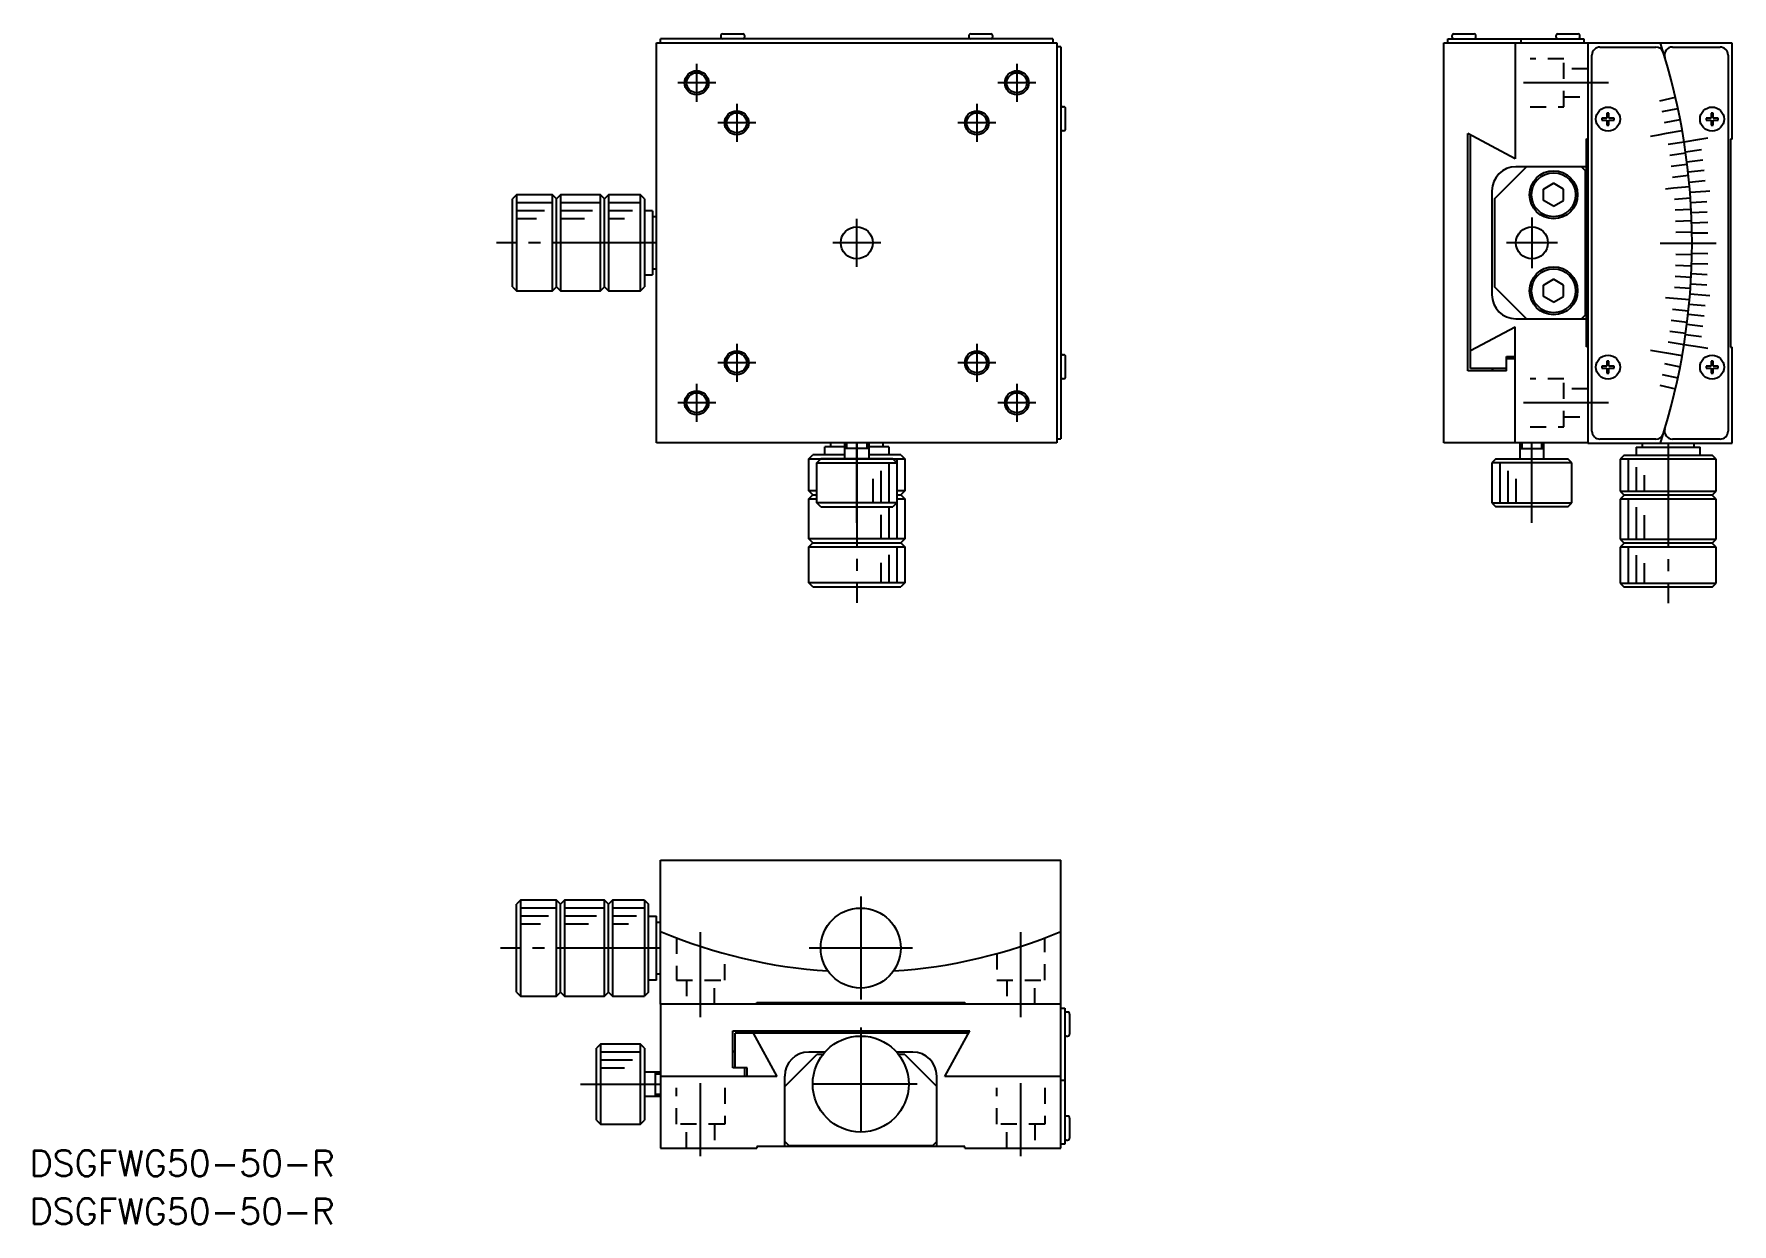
# Model space of a CAD drawing. Extents: x 402 to 615, y 256 to 405.
import ezdxf

# ---------------------------------------------------------------- set-up
doc = ezdxf.new("R2010")
doc.units = 0
doc.linetypes.add('CENTER', pattern=[17.5, 13, -1.5, 1.5, -1.5])
doc.linetypes.add('DASHED', pattern=[3.5, 2, -1.5])
doc.layers.get('0').update_dxf_attribs({"linetype": 'CONTINUOUS'})
doc.layers.add('CENTER', color=1, linetype='CENTER')
doc.styles.get("Standard").update_dxf_attribs({"font": 'txt.shx', "bigfont": '@extfont2.shx'})

msp = doc.modelspace()

# ---------------------------------------------------------------- linework, layer by layer
at = {"color": 7, "linetype": 'CONTINUOUS'}
for p, q in [((480.27, 403.46), (530.27, 403.46)), ((480.27, 353.46), (480.27, 403.46)), ((529.77, 403.96), (480.77, 403.96)), ((480.77, 403.46), (480.77, 403.96)), ((488.27, 404.31), (488.27, 404.21)), ((488.52, 404.56), (491.02, 404.56)), ((491.27, 404.21), (491.27, 404.31)), ((519.27, 404.31), (519.27, 404.21)), ((519.52, 404.56), (522.02, 404.56)), ((522.27, 404.21), (522.27, 404.31)), ((529.77, 403.96), (529.77, 403.46)), ((530.27, 403.46), (530.27, 353.46)), ((578.64, 353.46), (578.64, 403.46)), ((578.64, 403.46), (596.64, 403.46)), ((579.14, 403.96), (588.02, 403.96)), ((579.14, 403.46), (579.14, 403.96)), ((579.64, 404.31), (579.64, 404.21)), ((579.89, 404.56), (582.39, 404.56)), ((582.64, 404.21), (582.64, 404.31)), ((587.55, 403.46), (587.55, 388.96)), ((588.02, 403.96), (596.14, 403.96)), ((588.24, 403.96), (588.24, 403.46)), ((592.64, 404.31), (592.64, 404.21)), ((592.89, 404.56), (595.39, 404.56)), ((595.64, 404.21), (595.64, 404.31)), ((596.14, 403.96), (596.14, 403.46)), ((596.64, 403.46), (596.64, 391.46)), ((614.64, 403.42), (596.64, 403.42)), ((596.64, 403.42), (596.64, 353.42)), ((614.64, 391.42), (614.64, 403.42)), ((530.77, 402.96), (530.27, 402.96)), ((530.77, 402.96), (530.77, 353.96)), ((597.14, 354.92), (597.14, 401.92)), ((598.14, 402.92), (605.11, 402.92)), ((607.2, 402.92), (613.14, 402.92)), ((614.14, 401.92), (614.14, 354.92)), ((531.02, 395.46), (531.12, 395.46)), ((531.37, 392.71), (531.37, 395.21)), ((531.12, 392.46), (531.02, 392.46)), ((581.64, 362.46), (581.64, 392.1)), ((587.55, 388.96), (581.64, 392.1)), ((581.97, 362.76), (581.97, 391.92)), ((596.44, 365.46), (596.44, 391.46)), ((596.44, 391.46), (596.64, 391.46)), ((614.64, 391.42), (614.44, 391.42)), ((614.44, 391.42), (614.44, 365.42)), ((584.94, 383.96), (588.94, 387.96)), ((596.44, 387.96), (587.64, 387.96)), ((595.84, 387.96), (596.34, 387.46)), ((596.34, 369.46), (596.34, 387.46)), ((462.77, 384.46), (462.27, 383.96)), ((467.27, 384.46), (462.77, 384.46)), ((467.77, 383.96), (467.27, 384.46)), ((468.27, 384.46), (467.77, 383.96)), ((473.27, 384.46), (468.27, 384.46)), ((473.77, 383.96), (473.27, 384.46)), ((474.27, 384.46), (473.77, 383.96)), ((478.27, 384.46), (474.27, 384.46)), ((478.77, 383.96), (478.27, 384.46)), ((584.64, 384.96), (584.64, 371.96)), ((591.09, 385.18), (592.34, 385.9)), ((591.09, 383.74), (591.09, 385.18)), ((593.59, 385.18), (592.34, 385.9)), ((593.59, 383.74), (593.59, 385.18)), ((462.27, 372.96), (462.27, 383.96)), ((467.77, 372.96), (467.77, 383.96)), ((473.77, 372.96), (473.77, 383.96)), ((478.77, 383.96), (478.77, 372.96)), ((479.77, 382.46), (478.77, 382.46)), ((479.77, 382.46), (479.77, 374.46)), ((584.94, 383.96), (584.94, 372.96)), ((592.34, 383.02), (591.09, 383.74)), ((592.34, 383.02), (593.59, 383.74)), ((480.27, 381.71), (479.77, 381.71)), ((478.77, 374.46), (479.77, 374.46)), ((479.77, 375.21), (480.27, 375.21)), ((591.09, 373.18), (592.34, 373.9)), ((593.59, 373.18), (592.34, 373.9)), ((462.27, 372.96), (462.77, 372.46)), ((462.77, 372.46), (467.27, 372.46)), ((467.27, 372.46), (467.77, 372.96)), ((467.77, 372.96), (468.27, 372.46)), ((468.27, 372.46), (473.27, 372.46)), ((473.27, 372.46), (473.77, 372.96)), ((473.77, 372.96), (474.27, 372.46)), ((474.27, 372.46), (478.27, 372.46)), ((478.27, 372.46), (478.77, 372.96)), ((588.94, 368.96), (584.94, 372.96)), ((591.09, 371.74), (591.09, 373.18)), ((592.34, 371.02), (591.09, 371.74)), ((592.34, 371.02), (593.59, 371.74)), ((593.59, 371.74), (593.59, 373.18)), ((596.34, 369.46), (595.84, 368.96)), ((581.97, 364.99), (587.55, 367.95)), ((587.55, 353.46), (587.55, 367.95)), ((587.64, 368.96), (596.44, 368.96)), ((596.64, 365.46), (596.44, 365.46)), ((596.64, 365.46), (596.64, 353.46)), ((614.44, 365.42), (614.64, 365.42)), ((614.64, 353.42), (614.64, 365.42)), ((531.02, 364.46), (531.12, 364.46)), ((531.37, 361.71), (531.37, 364.21)), ((586.47, 362.46), (586.47, 364.26)), ((586.47, 364.26), (587.55, 364.26)), ((587.55, 363.96), (586.47, 363.96)), ((531.12, 361.46), (531.02, 361.46)), ((586.47, 362.46), (581.64, 362.46)), ((586.47, 362.76), (581.97, 362.76)), ((584.84, 362.76), (584.54, 362.46)), ((530.27, 353.46), (480.27, 353.46)), ((501.27, 351.96), (501.27, 352.96)), ((503.77, 352.96), (501.27, 352.96)), ((502.02, 352.96), (502.02, 353.46)), ((506.77, 352.76), (503.77, 352.76)), ((505.12, 352.76), (504.02, 352.76)), ((505.53, 352.76), (505.27, 352.76)), ((506.52, 352.76), (505.56, 352.76)), ((509.27, 352.96), (506.77, 352.96)), ((508.52, 353.46), (508.52, 352.96)), ((509.27, 352.96), (509.27, 351.96)), ((530.27, 353.96), (530.77, 353.96)), ((596.64, 353.46), (578.64, 353.46)), ((588.14, 352.76), (591.14, 352.76)), ((588.39, 352.76), (589.35, 352.76)), ((589.38, 352.76), (589.64, 352.76)), ((589.79, 352.76), (590.89, 352.76)), ((596.64, 353.42), (614.64, 353.42)), ((605.11, 353.92), (598.14, 353.92)), ((602.64, 352.92), (602.64, 351.92)), ((602.64, 352.92), (610.64, 352.92)), ((603.39, 353.42), (603.39, 352.92)), ((613.14, 353.92), (607.2, 353.92)), ((609.89, 352.92), (609.89, 353.42)), ((610.64, 351.92), (610.64, 352.92)), ((499.27, 351.46), (499.77, 351.96)), ((499.27, 347.46), (499.27, 351.46)), ((503.77, 351.96), (499.77, 351.96)), ((500.27, 350.96), (500.77, 351.46)), ((500.27, 345.96), (500.27, 350.96)), ((509.77, 351.46), (500.77, 351.46)), ((510.77, 351.96), (506.77, 351.96)), ((509.77, 351.46), (510.27, 350.96)), ((510.27, 350.96), (510.27, 345.96)), ((510.77, 351.96), (511.27, 351.46)), ((511.27, 351.46), (511.27, 347.46)), ((585.14, 351.46), (584.64, 350.96)), ((584.64, 350.96), (584.64, 345.96)), ((585.14, 351.46), (594.14, 351.46)), ((594.64, 350.96), (594.14, 351.46)), ((594.64, 345.96), (594.64, 350.96)), ((601.14, 351.92), (600.64, 351.42)), ((600.64, 351.42), (600.64, 347.42)), ((601.14, 351.92), (612.14, 351.92)), ((612.64, 351.42), (612.14, 351.92)), ((612.64, 347.42), (612.64, 351.42)), ((499.77, 346.96), (499.27, 347.46)), ((499.27, 346.46), (499.77, 346.96)), ((499.27, 341.46), (499.27, 346.46)), ((499.77, 346.96), (500.27, 346.96)), ((500.77, 345.46), (500.27, 345.96)), ((510.27, 345.96), (509.77, 345.46)), ((510.27, 346.96), (510.77, 346.96)), ((511.27, 347.46), (510.77, 346.96)), ((510.77, 346.96), (511.27, 346.46)), ((511.27, 346.46), (511.27, 341.46)), ((584.64, 345.96), (585.14, 345.46)), ((594.14, 345.46), (594.64, 345.96)), ((600.64, 347.42), (601.14, 346.92)), ((601.14, 346.92), (600.64, 346.42)), ((600.64, 346.42), (600.64, 341.42)), ((612.14, 346.92), (601.14, 346.92)), ((612.14, 346.92), (612.64, 347.42)), ((612.64, 346.42), (612.14, 346.92)), ((612.64, 341.42), (612.64, 346.42)), ((500.77, 345.46), (509.77, 345.46)), ((594.14, 345.46), (585.14, 345.46)), ((499.77, 340.96), (499.27, 341.46)), ((499.27, 340.46), (499.77, 340.96)), ((499.27, 335.96), (499.27, 340.46)), ((499.77, 340.96), (510.77, 340.96)), ((511.27, 341.46), (510.77, 340.96)), ((510.77, 340.96), (511.27, 340.46)), ((511.27, 340.46), (511.27, 335.96)), ((600.64, 341.42), (601.14, 340.92)), ((601.14, 340.92), (600.64, 340.42)), ((600.64, 340.42), (600.64, 335.92)), ((612.14, 340.92), (601.14, 340.92)), ((612.14, 340.92), (612.64, 341.42)), ((612.64, 340.42), (612.14, 340.92)), ((612.64, 335.92), (612.64, 340.42)), ((499.77, 335.46), (499.27, 335.96)), ((499.77, 335.46), (510.77, 335.46)), ((511.27, 335.96), (510.77, 335.46)), ((600.64, 335.92), (601.14, 335.42)), ((612.14, 335.42), (601.14, 335.42)), ((612.14, 335.42), (612.64, 335.92)), ((480.77, 283.31), (480.77, 301.31)), ((480.77, 301.31), (530.77, 301.31)), ((530.77, 283.31), (530.77, 301.31)), ((463.27, 296.31), (462.77, 295.81)), ((462.77, 284.81), (462.77, 295.81)), ((467.77, 296.31), (463.27, 296.31)), ((468.27, 295.81), (467.77, 296.31)), ((468.77, 296.31), (468.27, 295.81)), ((468.27, 284.81), (468.27, 295.81)), ((473.77, 296.31), (468.77, 296.31)), ((474.27, 295.81), (473.77, 296.31)), ((474.77, 296.31), (474.27, 295.81)), ((474.27, 284.81), (474.27, 295.81)), ((478.77, 296.31), (474.77, 296.31)), ((478.77, 296.31), (479.27, 295.81)), ((479.27, 284.81), (479.27, 295.81)), ((479.27, 294.31), (480.27, 294.31)), ((480.27, 286.31), (480.27, 294.31)), ((480.27, 293.56), (480.77, 293.56)), ((480.77, 287.06), (480.27, 287.06)), ((462.77, 284.81), (463.27, 284.31)), ((463.27, 284.31), (467.77, 284.31)), ((467.77, 284.31), (468.27, 284.81)), ((468.27, 284.81), (468.77, 284.31)), ((468.77, 284.31), (473.77, 284.31)), ((473.77, 284.31), (474.27, 284.81)), ((474.27, 284.81), (474.77, 284.31)), ((474.77, 284.31), (478.77, 284.31)), ((479.27, 284.81), (478.77, 284.31)), ((480.27, 286.31), (479.27, 286.31)), ((480.77, 283.31), (480.77, 265.31)), ((530.77, 283.31), (480.77, 283.31)), ((492.77, 283.31), (480.77, 283.31)), ((492.77, 283.31), (492.77, 283.51)), ((492.77, 283.51), (518.77, 283.51)), ((518.77, 283.51), (518.77, 283.31)), ((530.77, 283.31), (518.77, 283.31)), ((530.77, 265.31), (530.77, 283.31)), ((530.77, 282.81), (531.27, 282.81)), ((531.27, 282.81), (531.27, 272.75)), ((531.62, 282.31), (531.52, 282.31)), ((531.87, 282.06), (531.87, 279.56)), ((473.27, 278.31), (472.77, 277.81)), ((478.27, 278.31), (473.27, 278.31)), ((478.77, 277.81), (478.27, 278.31)), ((489.77, 275.32), (489.77, 279.97)), ((489.77, 279.97), (519.4, 279.97)), ((519.22, 279.65), (490.07, 279.65)), ((490.07, 275.32), (490.07, 279.65)), ((492.31, 279.65), (495.27, 274.27)), ((516.27, 274.27), (519.4, 279.97)), ((531.52, 279.31), (531.62, 279.31)), ((472.77, 268.81), (472.77, 277.81)), ((478.77, 277.81), (478.77, 268.81)), ((490.07, 277.21), (489.77, 277.51)), ((496.27, 273.01), (500.27, 277.01)), ((501.3, 277.31), (499.27, 277.31)), ((501.05, 277.01), (500.27, 277.01)), ((512.27, 277.31), (510.24, 277.31)), ((511.27, 277.01), (510.5, 277.01)), ((511.27, 277.01), (515.27, 273.01)), ((480.07, 274.81), (480.07, 271.81)), ((480.07, 274.56), (480.07, 272.06)), ((495.27, 274.27), (480.77, 274.27)), ((491.57, 275.32), (489.77, 275.32)), ((491.27, 274.27), (491.27, 275.32)), ((491.57, 274.27), (491.57, 275.32)), ((496.27, 265.51), (496.27, 274.31)), ((515.27, 265.51), (515.27, 274.31)), ((530.77, 274.27), (516.27, 274.27)), ((531.27, 273.75), (530.77, 273.75)), ((531.27, 272.75), (531.27, 265.81)), ((472.77, 268.81), (473.27, 268.31)), ((473.27, 268.31), (478.27, 268.31)), ((478.27, 268.31), (478.77, 268.81)), ((531.62, 269.31), (531.52, 269.31)), ((531.87, 269.06), (531.87, 266.56)), ((480.77, 265.31), (492.77, 265.31)), ((492.77, 265.51), (492.77, 265.31)), ((518.77, 265.51), (492.77, 265.51)), ((496.77, 265.61), (496.27, 266.11)), ((496.77, 265.61), (514.77, 265.61)), ((515.27, 266.11), (514.77, 265.61)), ((518.77, 265.31), (518.77, 265.51)), ((518.77, 265.31), (530.77, 265.31)), ((531.27, 265.81), (530.77, 265.81)), ((531.52, 266.31), (531.62, 266.31))]:
    msp.add_line(p, q, dxfattribs=at)
at = {"color": 3, "linetype": 'DASHED'}
for p, q in [((593.64, 401.46), (589.43, 401.46)), ((593.64, 395.46), (593.64, 401.46)), ((596.64, 400.21), (593.64, 400.21)), ((589.43, 395.46), (593.64, 395.46)), ((593.64, 396.71), (596.64, 396.71)), ((593.64, 361.46), (589.43, 361.46)), ((593.64, 355.46), (593.64, 361.46)), ((596.64, 360.21), (593.64, 360.21)), ((593.64, 356.71), (596.64, 356.71)), ((589.43, 355.46), (593.64, 355.46)), ((482.77, 291.59), (482.77, 286.31)), ((528.77, 286.31), (528.77, 291.59)), ((488.77, 286.31), (488.77, 289.61)), ((522.77, 289.61), (522.77, 286.31)), ((482.77, 286.31), (488.77, 286.31)), ((484.02, 286.31), (484.02, 283.31)), ((487.52, 283.31), (487.52, 286.31)), ((522.77, 286.31), (528.77, 286.31)), ((524.02, 286.31), (524.02, 283.31)), ((527.52, 283.31), (527.52, 286.31)), ((482.77, 268.31), (482.77, 272.82)), ((488.77, 272.82), (488.77, 268.31)), ((522.77, 268.31), (522.77, 272.82)), ((528.77, 272.82), (528.77, 268.31)), ((488.77, 268.31), (482.77, 268.31)), ((484.02, 265.31), (484.02, 268.31)), ((487.52, 268.31), (487.52, 265.31)), ((528.77, 268.31), (522.77, 268.31)), ((524.02, 265.31), (524.02, 268.31)), ((527.52, 268.31), (527.52, 265.31))]:
    msp.add_line(p, q, dxfattribs=at)
at = {"color": 3, "linetype": 'CONTINUOUS'}
for p, q in [((599.01, 394.67), (599.01, 394.05)), ((599.26, 394.67), (599.01, 394.67)), ((599.26, 394.05), (599.26, 394.67)), ((605.61, 396.19), (607.56, 396.64)), ((605.91, 394.85), (607.87, 395.26)), ((612.01, 394.67), (612.01, 394.05)), ((612.26, 394.67), (612.01, 394.67)), ((612.26, 394.05), (612.26, 394.67)), ((598.39, 394.05), (598.39, 393.8)), ((599.01, 394.05), (598.39, 394.05)), ((598.39, 393.8), (599.01, 393.8)), ((599.01, 393.8), (599.01, 393.17)), ((599.01, 393.17), (599.26, 393.17)), ((599.89, 394.05), (599.26, 394.05)), ((599.26, 393.8), (599.89, 393.8)), ((599.26, 393.17), (599.26, 393.8)), ((599.89, 393.8), (599.89, 394.05)), ((606.19, 393.5), (608.15, 393.88)), ((611.39, 394.05), (611.39, 393.8)), ((612.01, 394.05), (611.39, 394.05)), ((611.39, 393.8), (612.01, 393.8)), ((612.01, 393.8), (612.01, 393.17)), ((612.01, 393.17), (612.26, 393.17)), ((612.89, 394.05), (612.26, 394.05)), ((612.26, 393.8), (612.89, 393.8)), ((612.26, 393.17), (612.26, 393.8)), ((612.89, 393.8), (612.89, 394.05)), ((604.47, 391.79), (605.45, 391.97)), ((605.45, 391.97), (606.44, 392.14)), ((606.44, 392.14), (608.41, 392.49)), ((606.67, 390.78), (608.64, 391.09)), ((608.64, 391.09), (610.62, 391.41)), ((610.62, 391.41), (611.11, 391.48)), ((611.11, 391.48), (611.6, 391.56)), ((606.87, 389.42), (608.85, 389.69)), ((607.05, 388.05), (609.03, 388.29)), ((608.83, 389.83), (610.81, 390.12)), ((609, 388.57), (610.98, 388.82)), ((607.21, 386.68), (609.19, 386.89)), ((609.15, 387.31), (611.14, 387.53)), ((609.28, 386.04), (611.27, 386.23)), ((462.77, 384.46), (462.77, 372.46)), ((467.27, 372.46), (467.27, 384.46)), ((468.27, 384.46), (468.27, 372.46)), ((473.27, 372.46), (473.27, 384.46)), ((474.27, 384.46), (474.27, 372.46)), ((478.27, 372.46), (478.27, 384.46)), ((606.34, 385.22), (607.34, 385.31)), ((607.34, 385.31), (609.33, 385.48)), ((607.45, 383.93), (609.44, 384.07)), ((609.39, 384.78), (611.38, 384.93)), ((611.38, 384.93), (611.88, 384.97)), ((467.27, 383.46), (462.77, 383.46)), ((466.27, 382.46), (462.77, 382.46)), ((473.27, 383.46), (468.27, 383.46)), ((472.27, 382.46), (468.27, 382.46)), ((478.27, 383.46), (474.27, 383.46)), ((477.27, 382.46), (474.27, 382.46)), ((607.53, 382.56), (609.53, 382.66)), ((609.48, 383.51), (611.47, 383.63)), ((609.55, 382.24), (611.55, 382.33)), ((465.27, 381.46), (462.77, 381.46)), ((471.27, 381.46), (468.27, 381.46)), ((476.27, 381.46), (474.27, 381.46)), ((607.59, 381.18), (609.59, 381.25)), ((607.63, 379.8), (609.63, 379.83)), ((609.6, 380.97), (611.6, 381.03)), ((605.64, 378.42), (612.64, 378.42)), ((609.63, 379.69), (611.63, 379.72)), ((607.59, 375.66), (609.59, 375.59)), ((607.63, 377.04), (609.63, 377.01)), ((609.6, 375.88), (611.6, 375.81)), ((609.63, 377.15), (611.63, 377.12)), ((607.53, 374.29), (609.53, 374.18)), ((609.55, 374.61), (611.55, 374.51)), ((606.34, 371.62), (607.34, 371.54)), ((607.34, 371.54), (609.33, 371.36)), ((607.45, 372.91), (609.44, 372.77)), ((609.39, 372.07), (611.38, 371.91)), ((609.48, 373.34), (611.47, 373.21)), ((611.38, 371.91), (611.88, 371.87)), ((607.21, 370.16), (609.19, 369.95)), ((609.15, 369.53), (611.14, 369.31)), ((609.28, 370.8), (611.27, 370.61)), ((606.87, 367.43), (608.85, 367.15)), ((607.05, 368.79), (609.03, 368.55)), ((609, 368.27), (610.98, 368.02)), ((604.47, 365.05), (605.45, 364.88)), ((606.67, 366.06), (608.64, 365.75)), ((608.64, 365.75), (610.62, 365.44)), ((608.83, 367.01), (610.81, 366.73)), ((610.62, 365.44), (611.11, 365.36)), ((611.11, 365.36), (611.6, 365.28)), ((598.39, 363.05), (598.39, 362.8)), ((599.01, 363.05), (598.39, 363.05)), ((599.01, 363.67), (599.01, 363.05)), ((599.26, 363.67), (599.01, 363.67)), ((599.26, 363.05), (599.26, 363.67)), ((599.89, 363.05), (599.26, 363.05)), ((599.89, 362.8), (599.89, 363.05)), ((605.45, 364.88), (606.44, 364.7)), ((606.19, 363.35), (608.15, 362.97)), ((606.44, 364.7), (608.41, 364.36)), ((611.39, 363.05), (611.39, 362.8)), ((612.01, 363.05), (611.39, 363.05)), ((612.01, 363.67), (612.01, 363.05)), ((612.26, 363.67), (612.01, 363.67)), ((612.26, 363.05), (612.26, 363.67)), ((612.89, 363.05), (612.26, 363.05)), ((612.89, 362.8), (612.89, 363.05)), ((598.39, 362.8), (599.01, 362.8)), ((599.01, 362.8), (599.01, 362.17)), ((599.01, 362.17), (599.26, 362.17)), ((599.26, 362.8), (599.89, 362.8)), ((599.26, 362.17), (599.26, 362.8)), ((605.91, 362), (607.87, 361.58)), ((611.39, 362.8), (612.01, 362.8)), ((612.01, 362.8), (612.01, 362.17)), ((612.01, 362.17), (612.26, 362.17)), ((612.26, 362.8), (612.89, 362.8)), ((612.26, 362.17), (612.26, 362.8)), ((605.61, 360.65), (607.56, 360.2)), ((503.77, 351.46), (503.77, 353.46)), ((504.02, 352.76), (504.02, 353.46)), ((506.52, 353.46), (506.52, 352.76)), ((506.77, 353.46), (506.77, 351.46)), ((588.14, 353.46), (588.14, 351.46)), ((588.39, 353.46), (588.39, 352.76)), ((590.89, 352.76), (590.89, 353.46)), ((591.14, 351.46), (591.14, 353.46)), ((499.27, 351.46), (511.27, 351.46)), ((500.27, 350.96), (510.27, 350.96)), ((509.27, 350.96), (509.27, 345.96)), ((509.27, 350.46), (509.27, 347.46)), ((510.27, 351.46), (510.27, 347.46)), ((594.64, 350.96), (584.64, 350.96)), ((585.64, 350.96), (585.64, 345.96)), ((612.64, 351.42), (600.64, 351.42)), ((601.64, 351.42), (601.64, 347.42)), ((602.64, 350.42), (602.64, 347.42)), ((507.27, 348.96), (507.27, 345.96)), ((508.27, 349.96), (508.27, 345.96)), ((508.27, 349.46), (508.27, 347.46)), ((586.64, 349.96), (586.64, 345.96)), ((587.64, 348.96), (587.64, 345.96)), ((603.64, 349.42), (603.64, 347.42)), ((500.27, 347.46), (499.27, 347.46)), ((499.27, 346.46), (500.27, 346.46)), ((510.27, 345.96), (500.27, 345.96)), ((511.27, 347.46), (510.27, 347.46)), ((510.27, 346.46), (510.27, 341.46)), ((510.27, 346.46), (511.27, 346.46)), ((584.64, 345.96), (594.64, 345.96)), ((600.64, 347.42), (612.64, 347.42)), ((612.64, 346.42), (600.64, 346.42)), ((601.64, 346.42), (601.64, 341.42)), ((508.27, 344.46), (508.27, 341.46)), ((509.27, 345.46), (509.27, 341.46)), ((602.64, 345.42), (602.64, 341.42)), ((603.64, 344.42), (603.64, 341.42)), ((511.27, 341.46), (499.27, 341.46)), ((499.27, 340.46), (511.27, 340.46)), ((510.27, 340.46), (510.27, 335.96)), ((600.64, 341.42), (612.64, 341.42)), ((612.64, 340.42), (600.64, 340.42)), ((601.64, 340.42), (601.64, 335.92)), ((508.27, 338.46), (508.27, 335.96)), ((509.27, 339.46), (509.27, 335.96)), ((602.64, 339.42), (602.64, 335.92)), ((603.64, 338.42), (603.64, 335.92)), ((511.27, 335.96), (499.27, 335.96)), ((600.64, 335.92), (612.64, 335.92)), ((463.27, 296.31), (463.27, 284.31)), ((467.77, 295.31), (463.27, 295.31)), ((467.77, 284.31), (467.77, 296.31)), ((468.77, 296.31), (468.77, 284.31)), ((473.77, 295.31), (468.77, 295.31)), ((473.77, 284.31), (473.77, 296.31)), ((474.77, 296.31), (474.77, 284.31)), ((478.77, 295.31), (474.77, 295.31)), ((478.77, 296.31), (478.77, 284.31)), ((466.77, 294.31), (463.27, 294.31)), ((465.77, 293.31), (463.27, 293.31)), ((472.77, 294.31), (468.77, 294.31)), ((471.77, 293.31), (468.77, 293.31)), ((477.77, 294.31), (474.77, 294.31)), ((476.77, 293.31), (474.77, 293.31)), ((473.27, 278.31), (473.27, 268.31)), ((478.27, 268.31), (478.27, 278.31)), ((478.27, 277.31), (473.27, 277.31)), ((477.27, 276.31), (473.27, 276.31)), ((476.27, 275.31), (473.27, 275.31)), ((480.77, 274.81), (478.77, 274.81)), ((480.77, 274.56), (480.07, 274.56)), ((478.77, 271.81), (480.77, 271.81)), ((480.07, 272.06), (480.77, 272.06))]:
    msp.add_line(p, q, dxfattribs=at)
for centre, radius in [((485.27, 398.46), 1.5), ((485.27, 398.46), 1.25), ((525.27, 398.46), 1.5), ((525.27, 398.46), 1.25), ((490.27, 393.46), 1.5), ((490.27, 393.46), 1.25), ((520.27, 393.46), 1.5), ((520.27, 393.46), 1.25), ((490.27, 363.46), 1.5), ((520.27, 363.46), 1.5), ((490.27, 363.46), 1.25), ((520.27, 363.46), 1.25), ((485.27, 358.46), 1.5), ((485.27, 358.46), 1.25), ((525.27, 358.46), 1.5), ((525.27, 358.46), 1.25)]:
    msp.add_circle(centre, radius, dxfattribs=at)
at = {"color": 7, "linetype": 'CONTINUOUS'}
for centre, radius in [((599.14, 393.92), 1.5), ((612.14, 393.92), 1.5), ((592.34, 384.46), 3), ((592.34, 384.46), 2.75), ((505.27, 378.46), 2), ((589.64, 378.46), 2), ((592.34, 372.46), 3), ((592.34, 372.46), 2.75), ((599.14, 362.92), 1.5), ((612.14, 362.92), 1.5), ((505.77, 290.31), 5), ((505.77, 273.31), 6)]:
    msp.add_circle(centre, radius, dxfattribs=at)
for centre, radius, start, end in [((488.52, 404.31), 0.25, 90, 180), ((488.52, 404.21), 0.25, 180, 270), ((491.02, 404.31), 0.25, 0, 90), ((491.02, 404.21), 0.25, 270, 0), ((519.52, 404.31), 0.25, 90, 180), ((519.52, 404.21), 0.25, 180, 270), ((522.02, 404.31), 0.25, 0, 90), ((522.02, 404.21), 0.25, 270, 0), ((579.89, 404.31), 0.25, 90, 180), ((579.89, 404.21), 0.25, 180, 270), ((582.39, 404.31), 0.25, 0, 90), ((582.39, 404.21), 0.25, 270, 0), ((592.89, 404.31), 0.25, 90, 180), ((592.89, 404.21), 0.25, 180, 270), ((595.39, 404.31), 0.25, 0, 90), ((595.39, 404.21), 0.25, 270, 0), ((528.64, 378.42), 81, 342.0226, 17.9774), ((598.14, 401.92), 1, 90, 180), ((605.11, 401.92), 1, 17.0826, 90), ((607.2, 401.92), 1, 90, 196.6536), ((613.14, 401.92), 1, 0, 90), ((531.02, 395.21), 0.25, 90, 180), ((531.12, 395.21), 0.25, 0, 90), ((531.02, 392.71), 0.25, 180, 270), ((531.12, 392.71), 0.25, 270, 0), ((587.64, 384.96), 3, 90, 180), ((587.64, 371.96), 3, 180, 270), ((531.02, 364.21), 0.25, 90, 180), ((531.12, 364.21), 0.25, 0, 90), ((531.02, 361.71), 0.25, 180, 270), ((531.12, 361.71), 0.25, 270, 0), ((598.14, 354.92), 1, 180, 270), ((605.11, 354.92), 1, 270, 342.9174), ((607.2, 354.92), 1, 163.3464, 270), ((613.14, 354.92), 1, 270, 0), ((505.77, 351.31), 64, 247.0066, 266.3314), ((505.77, 351.31), 64, 273.6686, 292.9934), ((531.52, 282.06), 0.25, 90, 180), ((531.62, 282.06), 0.25, 0, 90), ((531.52, 279.56), 0.25, 180, 270), ((531.62, 279.56), 0.25, 270, 0), ((499.27, 274.31), 3, 90, 180), ((512.27, 274.31), 3, 0, 90), ((531.52, 269.06), 0.25, 90, 180), ((531.62, 269.06), 0.25, 0, 90), ((531.52, 266.56), 0.25, 180, 270), ((531.62, 266.56), 0.25, 270, 0)]:
    msp.add_arc(centre, radius, start, end, dxfattribs=at)
at = {"layer": 'CENTER', "color": 1, "linetype": 'CENTER'}
for p, q in [((485.27, 400.84), (485.27, 396.09)), ((525.27, 400.84), (525.27, 396.09)), ((487.65, 398.46), (482.9, 398.46)), ((527.65, 398.46), (522.9, 398.46)), ((599.21, 398.46), (588.58, 398.46)), ((490.27, 395.84), (490.27, 391.09)), ((520.27, 395.84), (520.27, 391.09)), ((492.65, 393.46), (487.9, 393.46)), ((522.65, 393.46), (517.9, 393.46)), ((505.27, 375.46), (505.27, 381.46)), ((589.64, 381.63), (589.64, 375.29)), ((480.27, 378.46), (460.27, 378.46)), ((508.27, 378.46), (502.27, 378.46)), ((592.81, 378.46), (586.47, 378.46)), ((490.27, 365.84), (490.27, 361.09)), ((520.27, 365.84), (520.27, 361.09)), ((492.65, 363.46), (487.9, 363.46)), ((522.65, 363.46), (517.9, 363.46)), ((485.27, 360.84), (485.27, 356.09)), ((525.27, 360.84), (525.27, 356.09)), ((487.65, 358.46), (482.9, 358.46)), ((527.65, 358.46), (522.9, 358.46)), ((599.21, 358.46), (588.58, 358.46)), ((505.27, 343.46), (505.27, 353.46)), ((505.27, 353.46), (505.27, 333.46)), ((589.64, 343.46), (589.64, 353.46)), ((606.64, 353.42), (606.64, 333.42)), ((505.77, 296.76), (505.77, 283.86)), ((485.77, 281.67), (485.77, 292.31)), ((525.77, 281.67), (525.77, 292.31)), ((480.77, 290.31), (460.77, 290.31)), ((512.22, 290.31), (499.32, 290.31)), ((505.77, 280.36), (505.77, 266.26)), ((470.77, 273.31), (480.77, 273.31)), ((485.77, 264.31), (485.77, 273.42)), ((512.82, 273.31), (498.72, 273.31)), ((525.77, 264.31), (525.77, 273.42))]:
    msp.add_line(p, q, dxfattribs=at)

# ---------------------------------------------------------------- texts
at = {"color": 7, "linetype": 'CONTINUOUS'}
for p in [(401.92, 261.81), (401.92, 255.81)]:
    msp.add_text('DSGFWG50-50-R', height=3.2, dxfattribs=at).set_placement(p)

doc.saveas('drawing.dxf')
